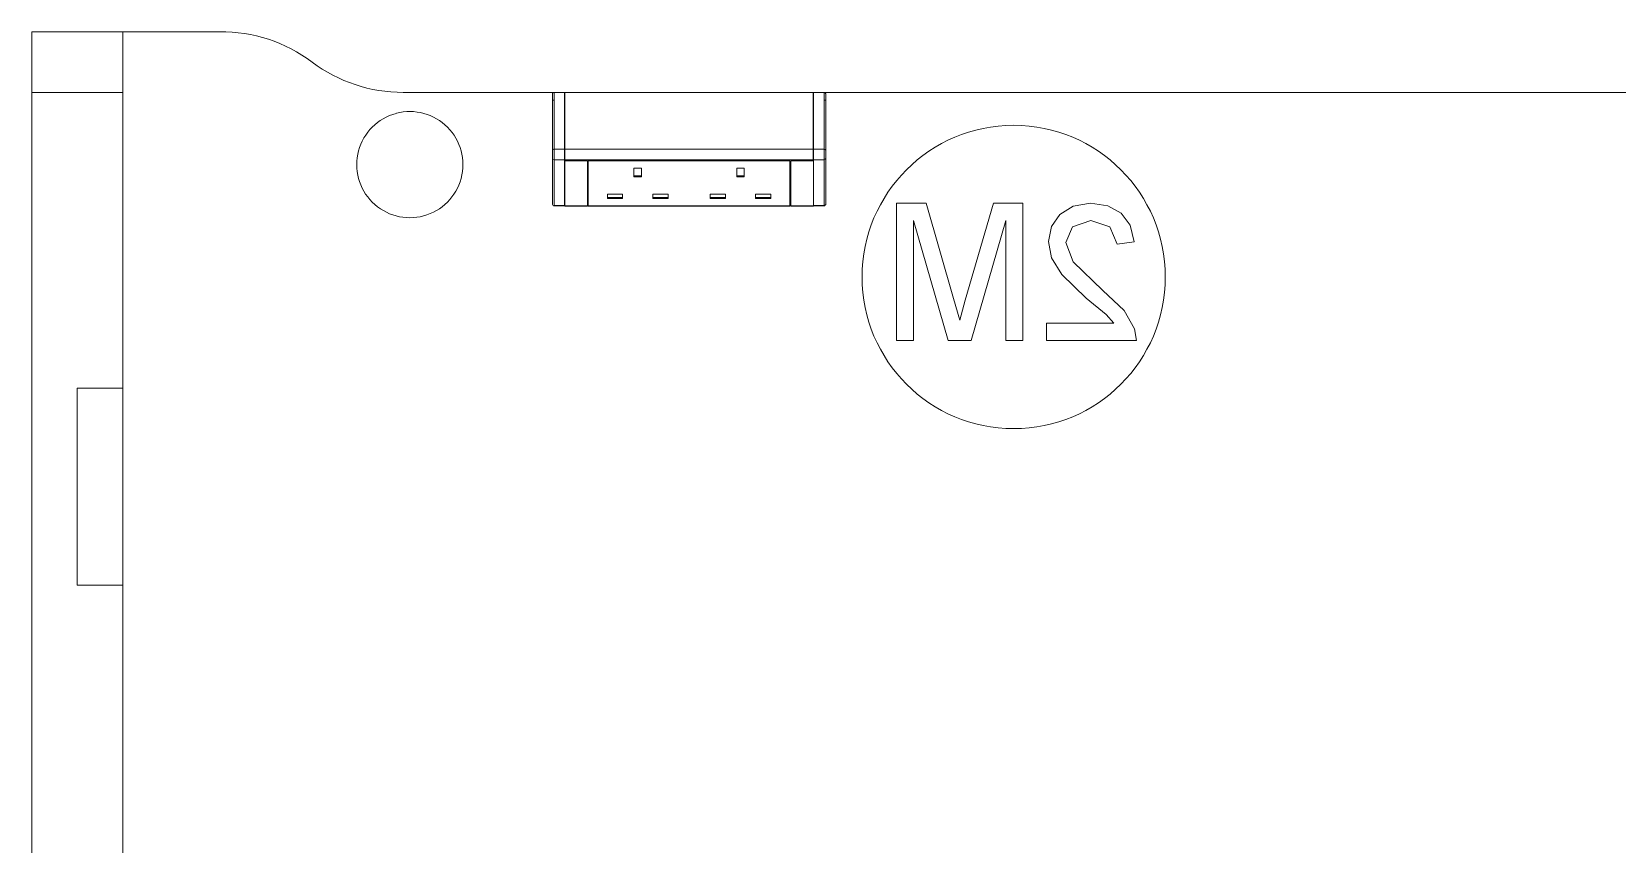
# Model space of a CAD drawing. Header units: millimetres. Extents: x 155927 to 326028, y -36033 to 97293.
# Drawn here: x 229120 to 230166, y 17297 to 17833 of the extents above; entities that cross this region are included whole.
import ezdxf

# ---------------------------------------------------------------- set-up
doc = ezdxf.new("R2010")
doc.units = ezdxf.units.MM
doc.header["$MEASUREMENT"] = 0
doc.layers.add('I-FURN', color=8, linetype='CONTINUOUS', lineweight=9)

msp = doc.modelspace()

# ---------------------------------------------------------------- linework, layer by layer
at = {"layer": 'I-FURN'}
for p, q in [((229120.1, 17032.8), (229120.1, 17832.8)), ((229120.1, 17832.8), (229120.1, 17792.8)), ((229120.1, 17832.8), (229180.1, 17832.8)), ((229120.1, 17832.8), (229180.1, 17832.8)), ((229120.1, 17832.8), (229120.1, 17032.8)), ((229244, 17832.8), (229120.1, 17832.8)), ((229120.1, 17832.8), (229244, 17832.8)), ((229120.1, 17032.8), (229120.1, 17832.8)), ((229180.1, 17792.8), (229180.1, 17832.8)), ((229180.1, 17832.8), (229180.1, 17597.8)), ((229120.1, 17792.8), (229120.1, 17072.8)), ((229120.1, 17792.8), (229180.1, 17792.8)), ((229120.1, 17792.8), (229180.1, 17792.8)), ((229180.1, 17072.8), (229180.1, 17792.8)), ((229464.6, 17792.8), (229365.1, 17792.8)), ((229365.1, 17792.8), (229464.6, 17792.8)), ((229463.6, 17787.8), (229463.6, 17791.8)), ((229463.6, 17791.8), (229463.6, 17754.8)), ((229471.6, 17792.8), (229464.6, 17792.8)), ((229464.6, 17755.4), (229464.6, 17792.8)), ((229464.6, 17792.8), (229471.6, 17792.8)), ((229471.6, 17755.4), (229471.6, 17792.8)), ((229635.6, 17792.8), (229471.7, 17792.8)), ((229471.7, 17792.8), (229635.6, 17792.8)), ((229471.7, 17792.8), (229471.7, 17755.4)), ((229635.6, 17755.4), (229635.6, 17792.8)), ((229642.8, 17792.8), (229635.8, 17792.8)), ((229642.8, 17792.8), (229635.8, 17792.8)), ((229635.8, 17792.8), (229635.8, 17755.4)), ((230475.1, 17792.8), (229642.8, 17792.8)), ((229642.8, 17792.8), (230475.1, 17792.8)), ((229642.8, 17792.8), (229642.8, 17755.4)), ((229643.8, 17791.8), (229643.8, 17791.8)), ((229643.8, 17754.8), (229643.8, 17791.8)), ((229643.8, 17791.8), (229643.8, 17787.8)), ((229463.6, 17787.8), (229464.6, 17787.8)), ((229463.6, 17749.3), (229463.6, 17787.8)), ((229642.8, 17787.8), (229643.8, 17787.8)), ((229643.8, 17787.8), (229643.8, 17749.3)), ((229463.6, 17754.8), (229463.6, 17749.3)), ((229463.6, 17749.3), (229463.6, 17719)), ((229463.6, 17749.3), (229463.6, 17719)), ((229464.6, 17748.4), (229464.6, 17755.4)), ((229464.6, 17755.4), (229471.6, 17755.4)), ((229464.6, 17718.2), (229464.6, 17748.4)), ((229464.6, 17748.4), (229471.6, 17748.4)), ((229471.6, 17748.4), (229471.6, 17755.4)), ((229471.6, 17718.2), (229471.6, 17748.4)), ((229471.7, 17755.4), (229635.6, 17755.4)), ((229471.7, 17755.4), (229471.7, 17748.4)), ((229471.7, 17748.4), (229635.6, 17748.4)), ((229471.7, 17747.8), (229471.7, 17748.4)), ((229635.6, 17748.4), (229635.6, 17755.4)), ((229635.6, 17748.4), (229635.6, 17747.8)), ((229635.7, 17747.6), (229635.7, 17750.1)), ((229642.8, 17755.4), (229635.8, 17755.4)), ((229635.8, 17755.4), (229635.8, 17748.4)), ((229642.8, 17748.4), (229635.8, 17748.4)), ((229635.8, 17748.4), (229635.8, 17718.2)), ((229642.8, 17755.4), (229642.8, 17748.4)), ((229642.8, 17748.4), (229642.8, 17718.2)), ((229643.8, 17749.3), (229643.8, 17754.8)), ((229643.8, 17719), (229643.8, 17749.3)), ((229643.8, 17719), (229643.8, 17749.3)), ((229486.7, 17747.8), (229471.7, 17747.8)), ((229471.7, 17747.6), (229486.7, 17747.6)), ((229471.7, 17717.8), (229471.7, 17747.6)), ((229486.7, 17747.6), (229486.7, 17717.8)), ((229620.2, 17747.8), (229487.2, 17747.8)), ((229487.2, 17747.6), (229620.2, 17747.6)), ((229487.2, 17717.8), (229487.2, 17747.6)), ((229522.3, 17742.9), (229517.3, 17742.9)), ((229517.3, 17742.9), (229517.3, 17737.1)), ((229522.3, 17737.1), (229522.3, 17742.9)), ((229585.1, 17737.1), (229585.1, 17742.9)), ((229585.1, 17742.9), (229590.1, 17742.9)), ((229590.1, 17737.1), (229590.1, 17742.9)), ((229620.2, 17717.8), (229620.2, 17747.6)), ((229635.6, 17747.8), (229620.7, 17747.8)), ((229620.7, 17747.6), (229635.7, 17747.6)), ((229620.7, 17717.8), (229620.7, 17747.6)), ((229635.7, 17747.6), (229635.7, 17717.8)), ((229517.3, 17737.9), (229522.3, 17737.9)), ((229517.3, 17737.1), (229522.3, 17737.1)), ((229585.1, 17737.9), (229590.1, 17737.9)), ((229585.1, 17737.1), (229590.1, 17737.1)), ((229463.9, 17718.3), (229463.9, 17718.3)), ((229464.6, 17718), (229464.6, 17718.2)), ((229464.6, 17718.2), (229471.6, 17718.2)), ((229464.6, 17718), (229471.6, 17718)), ((229464.6, 17718), (229471.6, 17718)), ((229471.6, 17718), (229464.6, 17718)), ((229471.6, 17718), (229471.6, 17718.2)), ((229471.7, 17718), (229635.6, 17718)), ((229486.7, 17717.8), (229471.7, 17717.8)), ((229487.2, 17718.2), (229486.7, 17718.2)), ((229620.2, 17717.8), (229487.2, 17717.8)), ((229499.8, 17722.8), (229499.8, 17725.7)), ((229499.8, 17725.7), (229509.8, 17725.7)), ((229499.8, 17723.5), (229509.8, 17723.5)), ((229499.8, 17722.8), (229509.8, 17722.8)), ((229509.8, 17722.8), (229509.8, 17725.7)), ((229529.8, 17722.8), (229529.8, 17725.7)), ((229529.8, 17725.7), (229539.8, 17725.7)), ((229529.8, 17723.5), (229539.8, 17723.5)), ((229529.8, 17722.8), (229539.8, 17722.8)), ((229539.8, 17722.8), (229539.8, 17725.7)), ((229567.6, 17722.8), (229567.6, 17725.7)), ((229567.6, 17725.7), (229577.6, 17725.7)), ((229567.6, 17723.5), (229577.6, 17723.5)), ((229567.6, 17722.8), (229577.6, 17722.8)), ((229577.6, 17722.8), (229577.6, 17725.7)), ((229597.6, 17722.8), (229597.6, 17725.7)), ((229597.6, 17725.7), (229607.6, 17725.7)), ((229597.6, 17723.5), (229607.6, 17723.5)), ((229597.6, 17722.8), (229607.6, 17722.8)), ((229607.6, 17722.8), (229607.6, 17725.7)), ((229620.7, 17718.2), (229620.2, 17718.2)), ((229635.7, 17717.8), (229620.7, 17717.8)), ((229642.8, 17718.2), (229635.8, 17718.2)), ((229635.8, 17718.2), (229635.8, 17718)), ((229635.8, 17718), (229642.8, 17718)), ((229635.8, 17718), (229642.8, 17718)), ((229635.8, 17718), (229642.8, 17718)), ((229642.8, 17718.2), (229642.8, 17718)), ((229643.5, 17718.3), (229643.5, 17718.3)), ((229710, 17719.7), (229690.5, 17719.7)), ((229690.5, 17719.7), (229690.5, 17629.3)), ((229728.1, 17657), (229710, 17719.7)), ((229754.4, 17719.7), (229735.9, 17655.9)), ((229773.9, 17719.7), (229754.4, 17719.7)), ((229773.9, 17629.3), (229773.9, 17719.7)), ((229807, 17717.9), (229798.3, 17712.4)), ((229818.5, 17719.7), (229807, 17717.9)), ((229829.9, 17718), (229818.5, 17719.7)), ((229838.7, 17713.2), (229829.9, 17718)), ((229701.8, 17629.3), (229701.8, 17708.4)), ((229701.8, 17708.4), (229724.5, 17629.3)), ((229739.8, 17629.3), (229762.6, 17708.4)), ((229762.6, 17708.4), (229762.6, 17629.3)), ((229798.3, 17712.4), (229792.7, 17704.3)), ((229806.7, 17704.1), (229818.7, 17708.4)), ((229818.7, 17708.4), (229831.3, 17704.2)), ((229844.6, 17705.2), (229838.7, 17713.2)), ((229792.7, 17704.3), (229790.8, 17694.5)), ((229802.1, 17693.8), (229806.7, 17704.1)), ((229831.3, 17704.2), (229836, 17692.8)), ((229847.3, 17694.2), (229844.6, 17705.2)), ((229790.8, 17694.5), (229792.8, 17683.7)), ((229807, 17681), (229802.1, 17693.8)), ((229836, 17692.8), (229847.3, 17694.2)), ((229792.8, 17683.7), (229799.5, 17672.7)), ((229826.5, 17662.1), (229807, 17681)), ((229799.5, 17672.7), (229815.7, 17657.2)), ((229732.2, 17642.6), (229728.1, 17657)), ((229735.9, 17655.9), (229732.2, 17642.6)), ((229815.7, 17657.2), (229828.7, 17646.3)), ((229840.7, 17649), (229826.5, 17662.1)), ((229828.7, 17646.3), (229833.8, 17640.6)), ((229847.5, 17637), (229840.7, 17649)), ((229789.4, 17640.6), (229789.4, 17629.3)), ((229833.8, 17640.6), (229789.4, 17640.6)), ((229848.7, 17629.3), (229847.5, 17637)), ((229690.5, 17629.3), (229701.8, 17629.3)), ((229724.5, 17629.3), (229739.8, 17629.3)), ((229762.6, 17629.3), (229773.9, 17629.3)), ((229789.4, 17629.3), (229848.7, 17629.3)), ((229150.1, 17467.8), (229150.1, 17597.8)), ((229150.1, 17597.8), (229180.1, 17597.8)), ((229150.1, 17597.8), (229180.1, 17597.8)), ((229150.1, 17597.8), (229150.1, 17467.8)), ((229180.1, 17597.8), (229180.1, 17467.8)), ((229150.1, 17467.8), (229180.1, 17467.8)), ((229180.1, 17467.8), (229150.1, 17467.8)), ((229180.1, 17467.8), (229180.1, 17032.8))]:
    msp.add_line(p, q, dxfattribs=at)
at = {"layer": 'I-FURN', "flags": 128}
for points in [[(229463.6, 17791.8), (229463.6, 17791.9), (229463.7, 17791.9), (229463.7, 17791.9), (229463.7, 17792), (229463.7, 17792), (229463.7, 17792.1), (229463.7, 17792.1), (229463.7, 17792.1), (229463.7, 17792.2), (229463.7, 17792.2), (229463.7, 17792.3), (229463.8, 17792.3), (229463.8, 17792.3), (229463.8, 17792.4), (229463.8, 17792.4), (229463.8, 17792.4), (229463.9, 17792.5), (229463.9, 17792.5), (229463.9, 17792.5), (229464, 17792.5), (229464, 17792.6), (229464, 17792.6), (229464, 17792.6), (229464.1, 17792.6), (229464.1, 17792.7), (229464.1, 17792.7), (229464.2, 17792.7), (229464.2, 17792.7), (229464.2, 17792.7), (229464.3, 17792.8), (229464.3, 17792.8), (229464.4, 17792.8), (229464.4, 17792.8), (229464.4, 17792.8), (229464.5, 17792.8), (229464.5, 17792.8), (229464.6, 17792.8), (229464.6, 17792.8), (229464.6, 17792.8), (229464.6, 17792.8)], [(229463.6, 17787.8), (229463.6, 17788), (229463.6, 17788.1), (229463.6, 17788.3), (229463.6, 17788.5), (229463.6, 17788.6), (229463.6, 17788.8), (229463.6, 17788.9), (229463.6, 17789.1), (229463.6, 17789.2), (229463.6, 17789.4), (229463.6, 17789.5), (229463.6, 17789.7), (229463.6, 17789.8), (229463.6, 17789.9), (229463.6, 17790.1), (229463.6, 17790.2), (229463.6, 17790.3), (229463.6, 17790.5), (229463.6, 17790.6), (229463.6, 17790.7), (229463.6, 17790.8), (229463.6, 17790.9), (229463.6, 17791), (229463.6, 17791.1), (229463.6, 17791.2), (229463.6, 17791.3), (229463.6, 17791.4), (229463.6, 17791.4), (229463.6, 17791.5), (229463.6, 17791.6), (229463.6, 17791.6), (229463.6, 17791.7), (229463.6, 17791.7), (229463.6, 17791.7), (229463.6, 17791.8), (229463.6, 17791.8), (229463.6, 17791.8), (229463.6, 17791.8), (229463.6, 17791.8)], [(229463.6, 17791.8), (229463.6, 17791.8), (229463.6, 17791.8)], [(229463.6, 17791.8), (229463.6, 17791.5), (229463.6, 17791.1), (229463.6, 17790.6), (229463.6, 17789.9), (229463.6, 17789.1), (229463.6, 17788.1), (229463.6, 17787), (229463.6, 17785.8), (229463.6, 17784.5), (229463.6, 17783), (229463.6, 17781.5), (229463.6, 17779.8), (229463.6, 17777.9), (229463.6, 17776), (229463.6, 17774), (229463.6, 17771.8), (229463.6, 17769.6), (229463.6, 17767.2), (229463.6, 17764.7), (229463.6, 17762.2), (229463.6, 17759.6), (229463.6, 17756.8), (229463.6, 17754.8)], [(229642.8, 17792.8), (229642.8, 17792.8), (229642.8, 17792.8), (229642.9, 17792.8), (229642.9, 17792.8), (229643, 17792.8), (229643, 17792.8), (229643, 17792.8), (229643.1, 17792.8), (229643.1, 17792.8), (229643.2, 17792.7), (229643.2, 17792.7), (229643.2, 17792.7), (229643.3, 17792.7), (229643.3, 17792.7), (229643.3, 17792.7), (229643.4, 17792.6), (229643.4, 17792.6), (229643.4, 17792.6), (229643.5, 17792.5), (229643.5, 17792.5), (229643.5, 17792.5), (229643.5, 17792.5), (229643.6, 17792.4), (229643.6, 17792.4), (229643.6, 17792.4), (229643.6, 17792.3), (229643.7, 17792.3), (229643.7, 17792.3), (229643.7, 17792.2), (229643.7, 17792.2), (229643.7, 17792.1), (229643.7, 17792.1), (229643.7, 17792.1), (229643.7, 17792), (229643.8, 17792), (229643.8, 17792), (229643.8, 17791.9), (229643.8, 17791.9), (229643.8, 17791.8), (229643.8, 17791.8)], [(229643.8, 17754.8), (229643.8, 17757.6), (229643.8, 17760.3), (229643.8, 17762.9), (229643.8, 17765.4), (229643.8, 17767.8), (229643.8, 17770.2), (229643.8, 17772.4), (229643.8, 17774.5), (229643.8, 17776.5), (229643.8, 17778.4), (229643.8, 17780.2), (229643.8, 17781.9), (229643.8, 17783.4), (229643.8, 17784.9), (229643.8, 17786.2), (229643.8, 17787.3), (229643.8, 17788.4), (229643.8, 17789.3), (229643.8, 17790.1), (229643.8, 17790.7), (229643.8, 17791.2), (229643.8, 17791.6), (229643.8, 17791.8)], [(229643.8, 17791.8), (229643.8, 17791.8), (229643.8, 17791.8), (229643.8, 17791.8), (229643.8, 17791.8), (229643.8, 17791.7), (229643.8, 17791.7), (229643.8, 17791.7), (229643.8, 17791.6), (229643.8, 17791.6), (229643.8, 17791.5), (229643.8, 17791.4), (229643.8, 17791.4), (229643.8, 17791.3), (229643.8, 17791.2), (229643.8, 17791.1), (229643.8, 17791), (229643.8, 17790.9), (229643.8, 17790.8), (229643.8, 17790.7), (229643.8, 17790.6), (229643.8, 17790.5), (229643.8, 17790.4), (229643.8, 17790.2), (229643.8, 17790.1), (229643.8, 17790), (229643.8, 17789.8), (229643.8, 17789.7), (229643.8, 17789.6), (229643.8, 17789.4), (229643.8, 17789.3), (229643.8, 17789.1), (229643.8, 17789), (229643.8, 17788.8), (229643.8, 17788.7), (229643.8, 17788.5), (229643.8, 17788.3), (229643.8, 17788.2), (229643.8, 17788), (229643.8, 17787.9), (229643.8, 17787.8)], [(229463.6, 17754.8), (229463.6, 17754.7), (229463.6, 17754.5), (229463.6, 17754.4), (229463.6, 17754.2), (229463.6, 17754.1), (229463.6, 17753.9), (229463.6, 17753.8), (229463.6, 17753.6), (229463.6, 17753.5), (229463.6, 17753.3), (229463.6, 17753.2), (229463.6, 17753), (229463.6, 17752.9), (229463.6, 17752.7), (229463.6, 17752.5), (229463.6, 17752.4), (229463.6, 17752.2), (229463.6, 17752.1), (229463.6, 17751.9), (229463.6, 17751.7), (229463.6, 17751.6), (229463.6, 17751.4), (229463.6, 17751.3), (229463.6, 17751.1), (229463.6, 17751), (229463.6, 17750.8), (229463.6, 17750.7), (229463.6, 17750.5), (229463.6, 17750.4), (229463.6, 17750.3), (229463.6, 17750.1), (229463.6, 17750), (229463.6, 17749.9), (229463.6, 17749.8), (229463.6, 17749.7), (229463.6, 17749.6), (229463.6, 17749.5), (229463.6, 17749.4), (229463.6, 17749.3)], [(229643.8, 17749.3), (229643.8, 17749.4), (229643.8, 17749.5), (229643.8, 17749.6), (229643.8, 17749.7), (229643.8, 17749.8), (229643.8, 17749.9), (229643.8, 17750), (229643.8, 17750.1), (229643.8, 17750.3), (229643.8, 17750.4), (229643.8, 17750.5), (229643.8, 17750.7), (229643.8, 17750.8), (229643.8, 17751), (229643.8, 17751.1), (229643.8, 17751.3), (229643.8, 17751.4), (229643.8, 17751.6), (229643.8, 17751.7), (229643.8, 17751.9), (229643.8, 17752.1), (229643.8, 17752.2), (229643.8, 17752.4), (229643.8, 17752.5), (229643.8, 17752.7), (229643.8, 17752.9), (229643.8, 17753), (229643.8, 17753.2), (229643.8, 17753.3), (229643.8, 17753.5), (229643.8, 17753.6), (229643.8, 17753.8), (229643.8, 17753.9), (229643.8, 17754.1), (229643.8, 17754.2), (229643.8, 17754.4), (229643.8, 17754.5), (229643.8, 17754.7), (229643.8, 17754.8)], [(229464.6, 17718), (229464.6, 17718), (229464.6, 17718), (229464.5, 17718), (229464.5, 17718), (229464.4, 17718), (229464.4, 17718), (229464.4, 17718), (229464.3, 17718), (229464.3, 17718), (229464.3, 17718.1), (229464.2, 17718.1), (229464.2, 17718.1), (229464.2, 17718.1)], [(229643.3, 17718.1), (229643.2, 17718.1), (229643.2, 17718.1), (229643.2, 17718.1), (229643.1, 17718), (229643.1, 17718), (229643.1, 17718), (229643, 17718), (229643, 17718), (229642.9, 17718), (229642.9, 17718), (229642.9, 17718), (229642.8, 17718), (229642.8, 17718), (229642.8, 17718)]]:
    msp.add_lwpolyline(points, dxfattribs=at)
at = {"layer": 'I-FURN'}
for centre, radius, start, end in [((229245.1, 17732.8), 100, 53.1301, 90.6256), ((229245.1, 17732.8), 100, 53.1301, 90.6256), ((229365.1, 17892.8), 100, 233.1301, 270), ((229365.1, 17892.8), 100, 233.1301, 270), ((229369.5, 17745.2), 35, 345, 104.7004), ((229369.5, 17745.2), 35, 105, 165), ((229767.8, 17671.1), 100, 0, 180), ((229369.5, 17745.2), 35, 165, 345), ((229767.8, 17671.1), 100, 180, 0)]:
    msp.add_arc(centre, radius, start, end, dxfattribs=at)
for centre, major_axis, ratio, start_param, end_param in [((229464.6, 17791.8), (1, 0), 0.998113, 1.570796, 3.141593), ((229642.8, 17791.8), (1, 0), 0.998113, 0, 1.570796), ((229464.6, 17754.8), (1, 0), 0.56467, 1.570796, 3.141593), ((229464.6, 17749.3), (1, 0), 0.819152, 3.141593, 4.712389), ((229642.8, 17754.8), (1, 0), 0.56467, 0, 1.570796), ((229642.8, 17749.3), (1, 0), 0.819152, 4.712389, 6.283185), ((229464.6, 17719), (-1, 0), 0.819152, 0, 1.570796), ((229642.8, 17719), (1, 0), 0.819152, 4.712389, 6.283185)]:
    msp.add_ellipse(centre, major_axis=major_axis, ratio=ratio, start_param=start_param, end_param=end_param, dxfattribs=at)

doc.saveas('drawing.dxf')
